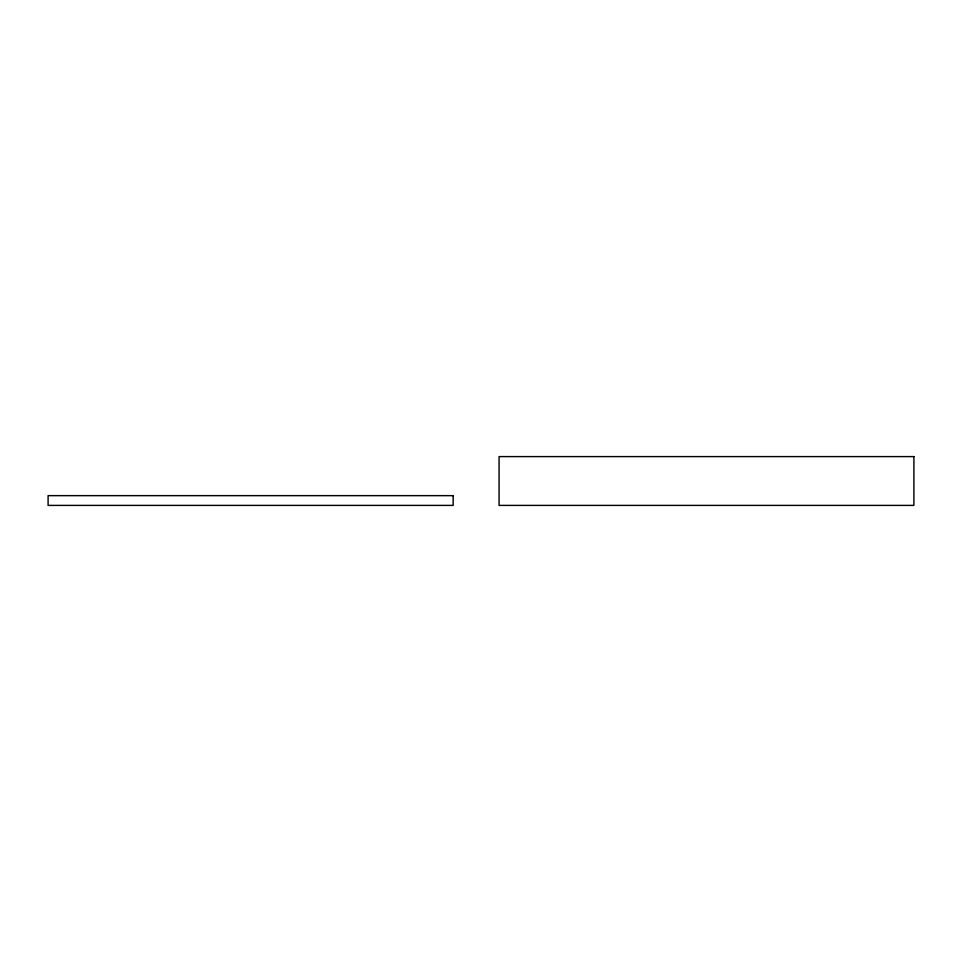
<?xml version="1.0" encoding="UTF-8"?>
<svg xmlns="http://www.w3.org/2000/svg" width="962" height="962" viewBox="0 0 962 962"><rect width="100%" height="100%" fill="white"/><g stroke="black" fill="none" stroke-linecap="round" stroke-linejoin="round"><path stroke-width="1.44" d="M913.9 456.601L499.074 456.601L499.074 505.399L913.9 505.399L913.9 456.601M453.162 495.646L48.1 495.646L48.1 505.399L453.162 505.399L453.162 495.646"/></g></svg>
